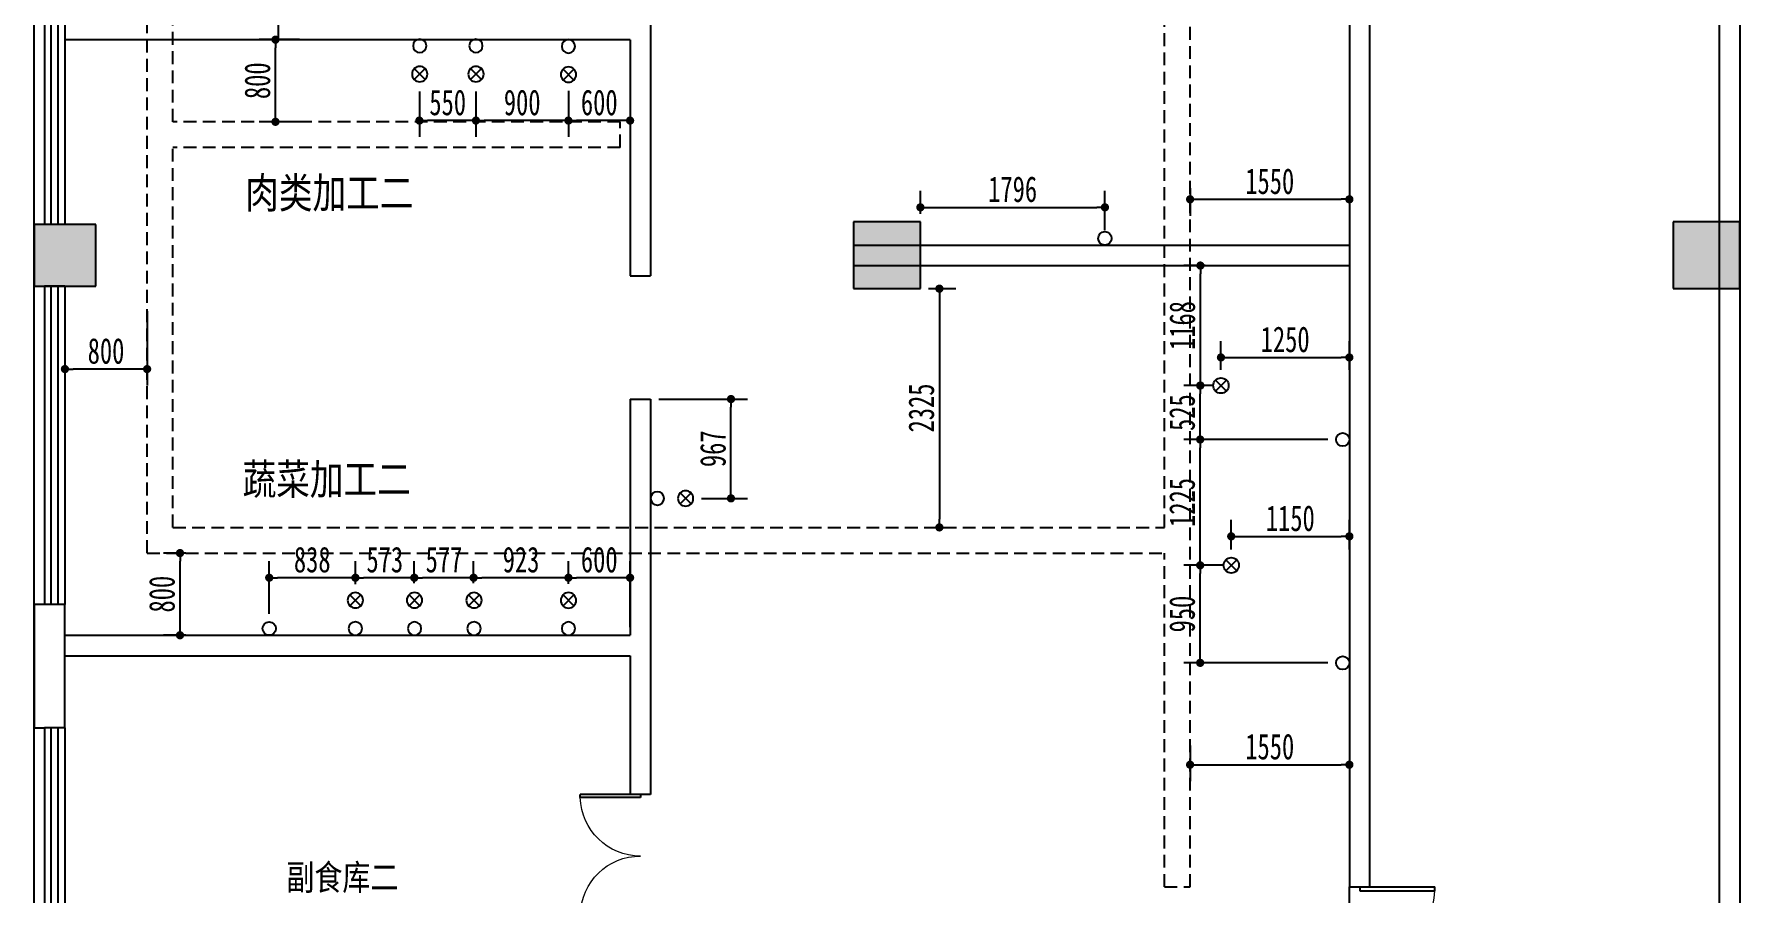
# Model space of a CAD drawing. Header units: inches. Extents: x 871252 to 1312932, y -88801 to 86720.
# Drawn here: x 1223702 to 1240302, y -56067 to -47694 of the extents above; entities that cross this region are included whole.
import ezdxf

# ---------------------------------------------------------------- set-up
doc = ezdxf.new("R2010")
doc.units = ezdxf.units.IN
doc.header["$MEASUREMENT"] = 0
doc.linetypes.add('HIDDEN', pattern=[0.375, 0.25, -0.125])
for name, color, linetype in [('COLUMN', 6, 'Continuous'), ('PUB_HATCH', 8, 'Continuous'), ('PUB_TEXT', 151, 'Continuous'), ('WALL', 7, 'Continuous'), ('WINDOW', 3, 'Continuous'), ('ZUOWEI', 251, 'Continuous'), ('供排水', 4, 'Continuous'), ('电位', 1, 'Continuous')]:
    doc.layers.add(name, color=color, linetype=linetype)
doc.styles.get("Standard").update_dxf_attribs({"font": '', "width": 0.7, "height": 250})
doc.styles.get('Standard').set_extended_font_data('NSimSun')
doc.dimstyles.new('电路', dxfattribs={"dimscale": 80, "dimtxt": 2.5, "dimasz": 1, "dimexe": 2, "dimexo": 1, "dimtad": 1, "dimdec": 0, "dimtxsty": 'Standard', "dimblk": 'DOT', "dimcen": 1, "dimclrd": 6, "dimclre": 6, "dimclrt": 6, "dimadec": 0, "dimazin": 0, "dimtfac": 1, "dimtdec": 0, "dimtmove": 0, "dimatfit": 3, "dimfxl": 0, "dimarcsym": 0})

# ---------------------------------------------------------------- blocks, each defined once
blk = doc.blocks.new('$DorLib2D$00000002')
for p, q in [((-0.5, 0), (-0.5, 0.4875)), ((-0.475, 0.4875), (-0.5, 0.4875)), ((-0.475, 0), (-0.475, 0.4875)), ((0.475, 0), (0.475, 0.4875)), ((0.475, 0.4875), (0.5, 0.4875)), ((0.5, 0), (0.5, 0.4875)), ((-0.5, 0), (-0.475, 0)), ((0.5, 0), (0.475, 0))]:
    blk.add_line(p, q)
at = {"lineweight": 13}
for centre, start, end in [((-0.4875, 0), 0, 88.53072), ((0.4875, 0), 91.46928, 180)]:
    blk.add_arc(centre, 0.4875, start, end, dxfattribs=at)
blk = doc.blocks.new('$TCHSYS$WIN2D')
for p, q in [((-0.5, 0.5), (0.5, 0.5)), ((-0.5, 0.5), (-0.5, -0.5)), ((0.5, 0.5), (0.5, -0.5)), ((0.5, 0.1667), (-0.5, 0.1667)), ((0.5, -0.1667), (-0.5, -0.1667)), ((-0.5, -0.5), (0.5, -0.5))]:
    blk.add_line(p, q)
blk = doc.blocks.new('A$C4B041D0B')
at = {"layer": '供排水', "color": 14}
for p, q in [((393, 128), (287, 22)), ((287, 128), (393, 22))]:
    blk.add_line(p, q, dxfattribs=at)
at = {"layer": '供排水'}
for centre, radius in [((65, 75), 65.2), ((340, 75), 75)]:
    blk.add_circle(centre, radius, dxfattribs=at)
blk = doc.blocks.new('A$C561D5FAB')
at = {"layer": '供排水', "color": 14}
for p, q in [((128, 22), (22, 128)), ((128, 128), (22, 22))]:
    blk.add_line(p, q, dxfattribs=at)
at = {"layer": '供排水'}
blk.add_circle((75, 75), 75, dxfattribs=at)
blk = doc.blocks.new('_DOT')
at = {"color": 0, "linetype": 'ByBlock'}
blk.add_line((-0.5, 0), (-1, 0), dxfattribs=at)
at = {"color": 0, "linetype": 'ByBlock', "const_width": 0.5}
blk.add_lwpolyline([(-0.25, 0, 1), (0.25, 0, 1)], format="xyb", close=True, dxfattribs=at)
blk = doc.blocks.new('*D342')
at = {"layer": 'Defpoints', "color": 0, "transparency": 16777216}
for p in [(1229502, -47748), (1228902, -48168), (1228902, -48536)]:
    blk.add_point(p, dxfattribs=at)
at = {"layer": '电位', "color": 6, "lineweight": -2, "transparency": 16777216}
for p, q in [((1229502, -48056), (1229502, -48696)), ((1228902, -48248), (1228902, -48696)), ((1229422, -48536), (1228982, -48536))]:
    blk.add_line(p, q, dxfattribs=at)
at = {"layer": '电位', "color": 6, "lineweight": -2, "transparency": 16777216, "xscale": 80, "yscale": 80, "zscale": 80, "rotation": 180}
blk.add_blockref('_DOT', (1228902, -48536), dxfattribs=at)
at = {"layer": '电位', "color": 6, "lineweight": -2, "transparency": 16777216, "xscale": 80, "yscale": 80, "zscale": 80}
blk.add_blockref('_DOT', (1229502, -48536), dxfattribs=at)
at = {"layer": '电位', "color": 6, "transparency": 16777216, "insert": (1229202, -48361), "char_height": 250, "attachment_point": 5}
blk.add_mtext('600', dxfattribs=at)
blk = doc.blocks.new('*D343')
at = {"layer": 'Defpoints', "color": 0, "transparency": 16777216}
for p in [(1228002, -48173), (1228902, -48168), (1228002, -48536)]:
    blk.add_point(p, dxfattribs=at)
at = {"layer": '电位', "color": 6, "lineweight": -2, "transparency": 16777216}
for p, q in [((1228002, -48253), (1228002, -48696)), ((1228902, -48248), (1228902, -48696)), ((1228822, -48536), (1228082, -48536))]:
    blk.add_line(p, q, dxfattribs=at)
at = {"layer": '电位', "color": 6, "lineweight": -2, "transparency": 16777216, "xscale": 80, "yscale": 80, "zscale": 80, "rotation": 180}
blk.add_blockref('_DOT', (1228002, -48536), dxfattribs=at)
at = {"layer": '电位', "color": 6, "lineweight": -2, "transparency": 16777216, "xscale": 80, "yscale": 80, "zscale": 80}
blk.add_blockref('_DOT', (1228902, -48536), dxfattribs=at)
at = {"layer": '电位', "color": 6, "transparency": 16777216, "insert": (1228452, -48361), "char_height": 250, "attachment_point": 5}
blk.add_mtext('900', dxfattribs=at)
blk = doc.blocks.new('*D344')
at = {"layer": 'Defpoints', "color": 0, "transparency": 16777216}
for p in [(1227452, -48173), (1228002, -48173), (1227452, -48536)]:
    blk.add_point(p, dxfattribs=at)
at = {"layer": '电位', "color": 6, "lineweight": -2, "transparency": 16777216}
for p, q in [((1227452, -48253), (1227452, -48696)), ((1228002, -48253), (1228002, -48696)), ((1227922, -48536), (1227532, -48536))]:
    blk.add_line(p, q, dxfattribs=at)
at = {"layer": '电位', "color": 6, "lineweight": -2, "transparency": 16777216, "xscale": 80, "yscale": 80, "zscale": 80, "rotation": 180}
blk.add_blockref('_DOT', (1227452, -48536), dxfattribs=at)
at = {"layer": '电位', "color": 6, "lineweight": -2, "transparency": 16777216, "xscale": 80, "yscale": 80, "zscale": 80}
blk.add_blockref('_DOT', (1228002, -48536), dxfattribs=at)
at = {"layer": '电位', "color": 6, "transparency": 16777216, "insert": (1227727, -48361), "char_height": 250, "attachment_point": 5}
blk.add_mtext('550', dxfattribs=at)
blk = doc.blocks.new('*D345')
at = {"layer": 'Defpoints', "color": 0, "transparency": 16777216}
for p in [(1226051, -47748), (1226364, -47748), (1226364, -48548)]:
    blk.add_point(p, dxfattribs=at)
at = {"layer": '电位', "color": 6, "lineweight": -2, "transparency": 16777216}
for p, q in [((1226284, -47748), (1225891, -47748)), ((1226051, -48468), (1226051, -47828)), ((1226284, -48548), (1225891, -48548))]:
    blk.add_line(p, q, dxfattribs=at)
at = {"layer": '电位', "color": 6, "lineweight": -2, "transparency": 16777216, "xscale": 80, "yscale": 80, "zscale": 80}
for p, rotation in [((1226051, -47748), 90), ((1226051, -48548), 270)]:
    blk.add_blockref('_DOT', p, dxfattribs=dict(at, rotation=rotation))
at = {"layer": '电位', "color": 6, "transparency": 16777216, "insert": (1225876, -48148), "char_height": 250, "attachment_point": 5, "rotation": 90}
blk.add_mtext('800', dxfattribs=at)
blk = doc.blocks.new('*D346')
at = {"layer": 'Defpoints', "color": 0, "transparency": 16777216}
for p in [(1224002, -50363), (1224802, -50311), (1224002, -50956)]:
    blk.add_point(p, dxfattribs=at)
at = {"layer": '电位', "color": 6, "lineweight": -2, "transparency": 16777216}
for p, q in [((1224002, -50443), (1224002, -51116)), ((1224802, -50391), (1224802, -51116)), ((1224722, -50956), (1224082, -50956))]:
    blk.add_line(p, q, dxfattribs=at)
at = {"layer": '电位', "color": 6, "lineweight": -2, "transparency": 16777216, "xscale": 80, "yscale": 80, "zscale": 80, "rotation": 180}
blk.add_blockref('_DOT', (1224002, -50956), dxfattribs=at)
at = {"layer": '电位', "color": 6, "lineweight": -2, "transparency": 16777216, "xscale": 80, "yscale": 80, "zscale": 80}
blk.add_blockref('_DOT', (1224802, -50956), dxfattribs=at)
at = {"layer": '电位', "color": 6, "transparency": 16777216, "insert": (1224402, -50781), "char_height": 250, "attachment_point": 5}
blk.add_mtext('800', dxfattribs=at)
blk = doc.blocks.new('*D347')
at = {"layer": 'Defpoints', "color": 0, "transparency": 16777216}
for p in [(1228902, -52988), (1228902, -53128), (1229502, -53548)]:
    blk.add_point(p, dxfattribs=at)
at = {"layer": '电位', "color": 6, "lineweight": -2, "transparency": 16777216}
for p, q in [((1228902, -53048), (1228902, -52828)), ((1229502, -53468), (1229502, -52828)), ((1229422, -52988), (1228982, -52988))]:
    blk.add_line(p, q, dxfattribs=at)
at = {"layer": '电位', "color": 6, "lineweight": -2, "transparency": 16777216, "xscale": 80, "yscale": 80, "zscale": 80, "rotation": 180}
blk.add_blockref('_DOT', (1228902, -52988), dxfattribs=at)
at = {"layer": '电位', "color": 6, "lineweight": -2, "transparency": 16777216, "xscale": 80, "yscale": 80, "zscale": 80}
blk.add_blockref('_DOT', (1229502, -52988), dxfattribs=at)
at = {"layer": '电位', "color": 6, "transparency": 16777216, "insert": (1229202, -52813), "char_height": 250, "attachment_point": 5}
blk.add_mtext('600', dxfattribs=at)
blk = doc.blocks.new('*D348')
at = {"layer": 'Defpoints', "color": 0, "transparency": 16777216}
for p in [(1227979, -52988), (1227979, -53122), (1228902, -53128)]:
    blk.add_point(p, dxfattribs=at)
at = {"layer": '电位', "color": 6, "lineweight": -2, "transparency": 16777216}
for p, q in [((1227979, -53042), (1227979, -52828)), ((1228902, -53048), (1228902, -52828)), ((1228822, -52988), (1228059, -52988))]:
    blk.add_line(p, q, dxfattribs=at)
at = {"layer": '电位', "color": 6, "lineweight": -2, "transparency": 16777216, "xscale": 80, "yscale": 80, "zscale": 80, "rotation": 180}
blk.add_blockref('_DOT', (1227979, -52988), dxfattribs=at)
at = {"layer": '电位', "color": 6, "lineweight": -2, "transparency": 16777216, "xscale": 80, "yscale": 80, "zscale": 80}
blk.add_blockref('_DOT', (1228902, -52988), dxfattribs=at)
at = {"layer": '电位', "color": 6, "transparency": 16777216, "insert": (1228441, -52813), "char_height": 250, "attachment_point": 5}
blk.add_mtext('923', dxfattribs=at)
blk = doc.blocks.new('*D349')
at = {"layer": 'Defpoints', "color": 0, "transparency": 16777216}
for p in [(1227402, -52988), (1227402, -53122), (1227979, -53122)]:
    blk.add_point(p, dxfattribs=at)
at = {"layer": '电位', "color": 6, "lineweight": -2, "transparency": 16777216}
for p, q in [((1227402, -53042), (1227402, -52828)), ((1227979, -53042), (1227979, -52828)), ((1227899, -52988), (1227482, -52988))]:
    blk.add_line(p, q, dxfattribs=at)
at = {"layer": '电位', "color": 6, "lineweight": -2, "transparency": 16777216, "xscale": 80, "yscale": 80, "zscale": 80, "rotation": 180}
blk.add_blockref('_DOT', (1227402, -52988), dxfattribs=at)
at = {"layer": '电位', "color": 6, "lineweight": -2, "transparency": 16777216, "xscale": 80, "yscale": 80, "zscale": 80}
blk.add_blockref('_DOT', (1227979, -52988), dxfattribs=at)
at = {"layer": '电位', "color": 6, "transparency": 16777216, "insert": (1227691, -52813), "char_height": 250, "attachment_point": 5}
blk.add_mtext('577', dxfattribs=at)
blk = doc.blocks.new('*D350')
at = {"layer": 'Defpoints', "color": 0, "transparency": 16777216}
for p in [(1226829, -52988), (1226829, -53130), (1227402, -53122)]:
    blk.add_point(p, dxfattribs=at)
at = {"layer": '电位', "color": 6, "lineweight": -2, "transparency": 16777216}
for p, q in [((1226829, -53050), (1226829, -52828)), ((1227402, -53042), (1227402, -52828)), ((1227322, -52988), (1226909, -52988))]:
    blk.add_line(p, q, dxfattribs=at)
at = {"layer": '电位', "color": 6, "lineweight": -2, "transparency": 16777216, "xscale": 80, "yscale": 80, "zscale": 80, "rotation": 180}
blk.add_blockref('_DOT', (1226829, -52988), dxfattribs=at)
at = {"layer": '电位', "color": 6, "lineweight": -2, "transparency": 16777216, "xscale": 80, "yscale": 80, "zscale": 80}
blk.add_blockref('_DOT', (1227402, -52988), dxfattribs=at)
at = {"layer": '电位', "color": 6, "transparency": 16777216, "insert": (1227115, -52813), "char_height": 250, "attachment_point": 5}
blk.add_mtext('573', dxfattribs=at)
blk = doc.blocks.new('*D351')
at = {"layer": 'Defpoints', "color": 0, "transparency": 16777216}
for p in [(1225990, -52988), (1226829, -53130), (1225990, -53418)]:
    blk.add_point(p, dxfattribs=at)
at = {"layer": '电位', "color": 6, "lineweight": -2, "transparency": 16777216}
for p, q in [((1225990, -53338), (1225990, -52828)), ((1226829, -53050), (1226829, -52828)), ((1226749, -52988), (1226070, -52988))]:
    blk.add_line(p, q, dxfattribs=at)
at = {"layer": '电位', "color": 6, "lineweight": -2, "transparency": 16777216, "xscale": 80, "yscale": 80, "zscale": 80, "rotation": 180}
blk.add_blockref('_DOT', (1225990, -52988), dxfattribs=at)
at = {"layer": '电位', "color": 6, "lineweight": -2, "transparency": 16777216, "xscale": 80, "yscale": 80, "zscale": 80}
blk.add_blockref('_DOT', (1226829, -52988), dxfattribs=at)
at = {"layer": '电位', "color": 6, "transparency": 16777216, "insert": (1226409, -52813), "char_height": 250, "attachment_point": 5}
blk.add_mtext('838', dxfattribs=at)
blk = doc.blocks.new('*D352')
at = {"layer": 'Defpoints', "color": 0, "transparency": 16777216}
for p in [(1225122, -52748), (1225258, -52748), (1225258, -53548)]:
    blk.add_point(p, dxfattribs=at)
at = {"layer": '电位', "color": 6, "lineweight": -2, "transparency": 16777216}
for p, q in [((1225178, -52748), (1224962, -52748)), ((1225122, -53468), (1225122, -52828)), ((1225178, -53548), (1224962, -53548))]:
    blk.add_line(p, q, dxfattribs=at)
at = {"layer": '电位', "color": 6, "lineweight": -2, "transparency": 16777216, "xscale": 80, "yscale": 80, "zscale": 80}
for p, rotation in [((1225122, -52748), 90), ((1225122, -53548), 270)]:
    blk.add_blockref('_DOT', p, dxfattribs=dict(at, rotation=rotation))
at = {"layer": '电位', "color": 6, "transparency": 16777216, "insert": (1224947, -53148), "char_height": 250, "attachment_point": 5, "rotation": 90}
blk.add_mtext('800', dxfattribs=at)
blk = doc.blocks.new('*D358')
at = {"layer": 'Defpoints', "color": 0, "transparency": 16777216}
for p in [(1234123, -49381), (1232327, -49523), (1234123, -49683)]:
    blk.add_point(p, dxfattribs=at)
at = {"layer": '电位', "color": 6, "lineweight": -2, "transparency": 16777216}
for p, q in [((1232327, -49443), (1232327, -49221)), ((1234123, -49603), (1234123, -49221)), ((1232407, -49381), (1234043, -49381))]:
    blk.add_line(p, q, dxfattribs=at)
at = {"layer": '电位', "color": 6, "lineweight": -2, "transparency": 16777216, "xscale": 80, "yscale": 80, "zscale": 80, "rotation": 180}
blk.add_blockref('_DOT', (1232327, -49381), dxfattribs=at)
at = {"layer": '电位', "color": 6, "lineweight": -2, "transparency": 16777216, "xscale": 80, "yscale": 80, "zscale": 80}
blk.add_blockref('_DOT', (1234123, -49381), dxfattribs=at)
at = {"layer": '电位', "color": 6, "transparency": 16777216, "insert": (1233225, -49206), "char_height": 250, "attachment_point": 5}
blk.add_mtext('1796', dxfattribs=at)
blk = doc.blocks.new('*D361')
at = {"layer": 'Defpoints', "color": 0, "transparency": 16777216}
for p in [(1234952, -49113), (1236502, -49113), (1236502, -49303)]:
    blk.add_point(p, dxfattribs=at)
at = {"layer": '电位', "color": 6, "lineweight": -2, "transparency": 16777216}
for p, q in [((1234952, -49193), (1234952, -49463)), ((1236502, -49193), (1236502, -49463)), ((1235032, -49303), (1236422, -49303))]:
    blk.add_line(p, q, dxfattribs=at)
at = {"layer": '电位', "color": 6, "lineweight": -2, "transparency": 16777216, "xscale": 80, "yscale": 80, "zscale": 80, "rotation": 180}
blk.add_blockref('_DOT', (1234952, -49303), dxfattribs=at)
at = {"layer": '电位', "color": 6, "lineweight": -2, "transparency": 16777216, "xscale": 80, "yscale": 80, "zscale": 80}
blk.add_blockref('_DOT', (1236502, -49303), dxfattribs=at)
at = {"layer": '电位', "color": 6, "transparency": 16777216, "insert": (1235727, -49128), "char_height": 250, "attachment_point": 5}
blk.add_mtext('1550', dxfattribs=at)
blk = doc.blocks.new('*D362')
at = {"layer": 'Defpoints', "color": 0, "transparency": 16777216}
for p in [(1235050, -52867), (1235352, -52867), (1236372, -53817)]:
    blk.add_point(p, dxfattribs=at)
at = {"layer": '电位', "color": 6, "lineweight": -2, "transparency": 16777216}
for p, q in [((1235272, -52867), (1234890, -52867)), ((1235050, -53737), (1235050, -52947)), ((1236292, -53817), (1234890, -53817))]:
    blk.add_line(p, q, dxfattribs=at)
at = {"layer": '电位', "color": 6, "lineweight": -2, "transparency": 16777216, "xscale": 80, "yscale": 80, "zscale": 80}
for p, rotation in [((1235050, -52867), 90), ((1235050, -53817), 270)]:
    blk.add_blockref('_DOT', p, dxfattribs=dict(at, rotation=rotation))
at = {"layer": '电位', "color": 6, "transparency": 16777216, "insert": (1234875, -53342), "char_height": 250, "attachment_point": 5, "rotation": 90}
blk.add_mtext('950', dxfattribs=at)
blk = doc.blocks.new('*D363')
at = {"layer": 'Defpoints', "color": 0, "transparency": 16777216}
for p in [(1235050, -51642), (1236372, -51642), (1235352, -52867)]:
    blk.add_point(p, dxfattribs=at)
at = {"layer": '电位', "color": 6, "lineweight": -2, "transparency": 16777216}
for p, q in [((1236292, -51642), (1234890, -51642)), ((1235050, -52787), (1235050, -51722)), ((1235272, -52867), (1234890, -52867))]:
    blk.add_line(p, q, dxfattribs=at)
at = {"layer": '电位', "color": 6, "lineweight": -2, "transparency": 16777216, "xscale": 80, "yscale": 80, "zscale": 80}
for p, rotation in [((1235050, -51642), 90), ((1235050, -52867), 270)]:
    blk.add_blockref('_DOT', p, dxfattribs=dict(at, rotation=rotation))
at = {"layer": '电位', "color": 6, "transparency": 16777216, "insert": (1234875, -52255), "char_height": 250, "attachment_point": 5, "rotation": 90}
blk.add_mtext('1225', dxfattribs=at)
blk = doc.blocks.new('*D364')
at = {"layer": 'Defpoints', "color": 0, "transparency": 16777216}
for p in [(1235050, -51117), (1235252, -51117), (1236372, -51642)]:
    blk.add_point(p, dxfattribs=at)
at = {"layer": '电位', "color": 6, "lineweight": -2, "transparency": 16777216}
for p, q in [((1235172, -51117), (1234890, -51117)), ((1235050, -51562), (1235050, -51197)), ((1236292, -51642), (1234890, -51642))]:
    blk.add_line(p, q, dxfattribs=at)
at = {"layer": '电位', "color": 6, "lineweight": -2, "transparency": 16777216, "xscale": 80, "yscale": 80, "zscale": 80}
for p, rotation in [((1235050, -51117), 90), ((1235050, -51642), 270)]:
    blk.add_blockref('_DOT', p, dxfattribs=dict(at, rotation=rotation))
at = {"layer": '电位', "color": 6, "transparency": 16777216, "insert": (1234875, -51380), "char_height": 250, "attachment_point": 5, "rotation": 90}
blk.add_mtext('525', dxfattribs=at)
blk = doc.blocks.new('*D449')
at = {"layer": 'Defpoints', "color": 0, "transparency": 16777216}
for p in [(1229702, -51248), (1230484, -51248), (1230117, -52215)]:
    blk.add_point(p, dxfattribs=at)
at = {"layer": '电位', "color": 6, "lineweight": -2, "transparency": 16777216}
for p, q in [((1229782, -51248), (1230644, -51248)), ((1230484, -52135), (1230484, -51328)), ((1230197, -52215), (1230644, -52215))]:
    blk.add_line(p, q, dxfattribs=at)
at = {"layer": '电位', "color": 6, "lineweight": -2, "transparency": 16777216, "xscale": 80, "yscale": 80, "zscale": 80}
for p, rotation in [((1230484, -51248), 90), ((1230484, -52215), 270)]:
    blk.add_blockref('_DOT', p, dxfattribs=dict(at, rotation=rotation))
at = {"layer": '电位', "color": 6, "transparency": 16777216, "insert": (1230309, -51732), "char_height": 250, "attachment_point": 5, "rotation": 90}
blk.add_mtext('967', dxfattribs=at)
blk = doc.blocks.new('*D450')
at = {"layer": 'Defpoints', "color": 0, "transparency": 16777216}
for p in [(1236502, -50843), (1235252, -51042), (1236502, -51042)]:
    blk.add_point(p, dxfattribs=at)
at = {"layer": '电位', "color": 6, "lineweight": -2, "transparency": 16777216}
for p, q in [((1235252, -50962), (1235252, -50683)), ((1236502, -50962), (1236502, -50683)), ((1235332, -50843), (1236422, -50843))]:
    blk.add_line(p, q, dxfattribs=at)
at = {"layer": '电位', "color": 6, "lineweight": -2, "transparency": 16777216, "xscale": 80, "yscale": 80, "zscale": 80, "rotation": 180}
blk.add_blockref('_DOT', (1235252, -50843), dxfattribs=at)
at = {"layer": '电位', "color": 6, "lineweight": -2, "transparency": 16777216, "xscale": 80, "yscale": 80, "zscale": 80}
blk.add_blockref('_DOT', (1236502, -50843), dxfattribs=at)
at = {"layer": '电位', "color": 6, "transparency": 16777216, "insert": (1235877, -50668), "char_height": 250, "attachment_point": 5}
blk.add_mtext('1250', dxfattribs=at)
blk = doc.blocks.new('*D451')
at = {"layer": 'Defpoints', "color": 0, "transparency": 16777216}
for p in [(1236502, -52585), (1235352, -52792), (1236502, -52792)]:
    blk.add_point(p, dxfattribs=at)
at = {"layer": '电位', "color": 6, "lineweight": -2, "transparency": 16777216}
for p, q in [((1235352, -52712), (1235352, -52425)), ((1236502, -52712), (1236502, -52425)), ((1235432, -52585), (1236422, -52585))]:
    blk.add_line(p, q, dxfattribs=at)
at = {"layer": '电位', "color": 6, "lineweight": -2, "transparency": 16777216, "xscale": 80, "yscale": 80, "zscale": 80, "rotation": 180}
blk.add_blockref('_DOT', (1235352, -52585), dxfattribs=at)
at = {"layer": '电位', "color": 6, "lineweight": -2, "transparency": 16777216, "xscale": 80, "yscale": 80, "zscale": 80}
blk.add_blockref('_DOT', (1236502, -52585), dxfattribs=at)
at = {"layer": '电位', "color": 6, "transparency": 16777216, "insert": (1235927, -52410), "char_height": 250, "attachment_point": 5}
blk.add_mtext('1150', dxfattribs=at)
blk = doc.blocks.new('*D452')
at = {"layer": 'Defpoints', "color": 0, "transparency": 16777216}
for p in [(1235052, -49948), (1235177, -49948), (1235177, -51116)]:
    blk.add_point(p, dxfattribs=at)
at = {"layer": '电位', "color": 6, "lineweight": -2, "transparency": 16777216}
for p, q in [((1235097, -49948), (1234892, -49948)), ((1235052, -51036), (1235052, -50028)), ((1235097, -51116), (1234892, -51116))]:
    blk.add_line(p, q, dxfattribs=at)
at = {"layer": '电位', "color": 6, "lineweight": -2, "transparency": 16777216, "xscale": 80, "yscale": 80, "zscale": 80}
for p, rotation in [((1235052, -49948), 90), ((1235052, -51116), 270)]:
    blk.add_blockref('_DOT', p, dxfattribs=dict(at, rotation=rotation))
at = {"layer": '电位', "color": 6, "transparency": 16777216, "insert": (1234877, -50532), "char_height": 250, "attachment_point": 5, "rotation": 90}
blk.add_mtext('1168', dxfattribs=at)
blk = doc.blocks.new('*D453')
at = {"layer": 'Defpoints', "color": 0, "transparency": 16777216}
for p in [(1234952, -54543), (1236502, -54543), (1236502, -54809)]:
    blk.add_point(p, dxfattribs=at)
at = {"layer": '电位', "color": 6, "lineweight": -2, "transparency": 16777216}
for p, q in [((1234952, -54623), (1234952, -54969)), ((1236502, -54623), (1236502, -54969)), ((1235032, -54809), (1236422, -54809))]:
    blk.add_line(p, q, dxfattribs=at)
at = {"layer": '电位', "color": 6, "lineweight": -2, "transparency": 16777216, "xscale": 80, "yscale": 80, "zscale": 80, "rotation": 180}
blk.add_blockref('_DOT', (1234952, -54809), dxfattribs=at)
at = {"layer": '电位', "color": 6, "lineweight": -2, "transparency": 16777216, "xscale": 80, "yscale": 80, "zscale": 80}
blk.add_blockref('_DOT', (1236502, -54809), dxfattribs=at)
at = {"layer": '电位', "color": 6, "transparency": 16777216, "insert": (1235727, -54634), "char_height": 250, "attachment_point": 5}
blk.add_mtext('1550', dxfattribs=at)
blk = doc.blocks.new('*D454')
at = {"layer": 'Defpoints', "color": 0, "transparency": 16777216}
for p in [(1232327, -50173), (1232327, -52498), (1232512, -52498)]:
    blk.add_point(p, dxfattribs=at)
at = {"layer": '电位', "color": 6, "lineweight": -2, "transparency": 16777216}
for p, q in [((1232407, -50173), (1232672, -50173)), ((1232512, -50253), (1232512, -52418)), ((1232407, -52498), (1232672, -52498))]:
    blk.add_line(p, q, dxfattribs=at)
at = {"layer": '电位', "color": 6, "lineweight": -2, "transparency": 16777216, "xscale": 80, "yscale": 80, "zscale": 80}
for p, rotation in [((1232512, -50173), 90), ((1232512, -52498), 270)]:
    blk.add_blockref('_DOT', p, dxfattribs=dict(at, rotation=rotation))
at = {"layer": '电位', "color": 6, "transparency": 16777216, "insert": (1232337, -51335), "char_height": 250, "attachment_point": 5, "rotation": 90}
blk.add_mtext('2325', dxfattribs=at)

msp = doc.modelspace()

# ---------------------------------------------------------------- hatches: boundary and pattern name
at = {"layer": 'PUB_HATCH'}
for points in [[(1224302.2, -50148.3), (1224302.2, -49548.3), (1223702.2, -49548.3), (1223702.2, -50148.3)], [(1232327.2, -50172.9), (1232327.2, -49522.9), (1231677.2, -49522.9), (1231677.2, -50172.9)], [(1240302.2, -50172.9), (1240302.2, -49522.9), (1239652.2, -49522.9), (1239652.2, -50172.9)]]:
    msp.add_hatch(color=256, dxfattribs=at).paths.add_polyline_path(points)

# ---------------------------------------------------------------- linework, layer by layer
msp.add_lwpolyline([(1223702.2, -65498.3), (1223702.2, -41548.3)])
at = {"layer": 'COLUMN'}
for p, q in [((1224302.2, -49548.3), (1223702.2, -49548.3)), ((1223702.2, -49548.3), (1223702.2, -50148.3)), ((1224302.2, -50148.3), (1224302.2, -49548.3)), ((1232327.2, -49522.9), (1231677.2, -49522.9)), ((1231677.2, -49522.9), (1231677.2, -50172.9)), ((1232327.2, -50172.9), (1232327.2, -49522.9)), ((1240302.2, -49522.9), (1239652.2, -49522.9)), ((1239652.2, -49522.9), (1239652.2, -50172.9)), ((1240302.2, -50172.9), (1240302.2, -49522.9)), ((1223702.2, -50148.3), (1224302.2, -50148.3)), ((1231677.2, -50172.9), (1232327.2, -50172.9)), ((1239652.2, -50172.9), (1240302.2, -50172.9)), ((1223802.2, -53248.3), (1223702.2, -53248.3)), ((1223702.2, -53248.3), (1223702.2, -54448.3)), ((1224002.2, -54448.3), (1224002.2, -53248.3)), ((1223702.2, -54448.3), (1223802.2, -54448.3))]:
    msp.add_line(p, q, dxfattribs=at)
at = {"layer": 'WALL'}
for p, q in [((1236502.2, -43698.3), (1236502.2, -55998.3)), ((1236702.2, -55998.3), (1236702.2, -43698.3)), ((1229702.2, -46148.3), (1229702.2, -50048.3)), ((1226079.8, -47748.3), (1226079.8, -47548.3)), ((1229502.2, -47748.3), (1224002.2, -47748.3)), ((1229502.2, -47748.3), (1229502.2, -50048.3)), ((1229702.2, -49748.3), (1229702.2, -50048.3)), ((1231677.2, -49748.3), (1236502.2, -49748.3)), ((1231677.2, -49948.3), (1236502.2, -49948.3)), ((1229502.2, -50048.3), (1229702.2, -50048.3)), ((1229502.2, -51248.3), (1229702.2, -51248.3)), ((1229502.2, -51248.3), (1229502.2, -53548.3)), ((1229702.2, -51248.3), (1229702.2, -52883.3)), ((1229702.2, -51248.3), (1229702.2, -55098.3)), ((1224002.2, -53548.3), (1229502.2, -53548.3)), ((1224002.2, -53748.3), (1229502.2, -53748.3)), ((1229502.2, -53748.3), (1229502.2, -55098.3)), ((1229702.2, -55098.3), (1229502.2, -55098.3)), ((1236502.2, -55998.3), (1236702.2, -55998.3))]:
    msp.add_line(p, q, dxfattribs=at)
at = {"layer": 'WINDOW'}
msp.add_line((1236502.2, -57498.3), (1236502.2, -55998.3), dxfattribs=at)
at = {"layer": 'ZUOWEI', "color": 4}
for p, q in [((1240302.2, -38009), (1240302.2, -63575.5)), ((1240102.2, -38209), (1240102.2, -63575.5))]:
    msp.add_line(p, q, dxfattribs=at)
at = {"layer": '供排水', "linetype": 'HIDDEN', "ltscale": 500}
for p, q in [((1224802.2, -52748.1), (1224802.2, -42548.4)), ((1234952.2, -55998.8), (1234952.2, -42548.4)), ((1234702.2, -52498.1), (1234702.2, -42798.4)), ((1225052.2, -48548.3), (1225052.2, -46748.3)), ((1229406.1, -48548.3), (1225052.2, -48548.3)), ((1229406.1, -48798.3), (1229406.1, -48548.3)), ((1225052.2, -52498.1), (1225052.2, -48798.3)), ((1229406.1, -48798.3), (1225052.2, -48798.3)), ((1225052.2, -52498.1), (1234702.2, -52498.1)), ((1224802.2, -52748.1), (1234702.2, -52748.1)), ((1234702.2, -55998.8), (1234702.2, -52748.1)), ((1234702.2, -55998.8), (1234952.2, -55998.8))]:
    msp.add_line(p, q, dxfattribs=at)
at = {"layer": '供排水'}
for centre in [(1234122.8, -49683.1), (1236437, -51642.1), (1225990.2, -53483.1), (1236437, -53817.1)]:
    msp.add_circle(centre, 65.2, dxfattribs=at)

# ---------------------------------------------------------------- block references
at = {"layer": 'WINDOW'}
for name, p, xscale, yscale, zscale, rotation in [('$TCHSYS$WIN2D', (1223902.2, -47848.3), -3400, -200, -3400, 90), ('$TCHSYS$WIN2D', (1223902.2, -51698.3), -3100, -200, -3100, 90), ('$TCHSYS$WIN2D', (1223902.2, -55998.3), -3100, -200, -3100, 90), ('$DorLib2D$00000002', (1229602.2, -55698.3), 1199.999999996415, -1199.999999996391, -1199.999999996401, 269.9971863266044), ('$DorLib2D$00000002', (1236602.2, -56748.3), -1500, -1500, -1500, 90)]:
    msp.add_blockref(name, p, dxfattribs=dict(at, xscale=xscale, yscale=yscale, zscale=zscale, rotation=rotation))
at = {"layer": '供排水', "xscale": -1}
for p, rotation in [((1227529.9, -47743.3), 90), ((1228077.1, -47743.3), 90), ((1228977.2, -47748.3), 90), ((1229702.2, -52140.4), 180), ((1226753.2, -53547.5), 270), ((1227329.4, -53547.5), 270), ((1227908.1, -53547.5), 270), ((1228827.2, -53548.3), 270)]:
    msp.add_blockref('A$C4B041D0B', p, dxfattribs=dict(at, rotation=rotation))
at = {"layer": '电位'}
for p in [(1235177.2, -51192.1), (1235277.2, -52942.1)]:
    msp.add_blockref('A$C561D5FAB', p, dxfattribs=at)

# ---------------------------------------------------------------- texts
at = {"layer": 'PUB_TEXT', "width": 0.8}
for s, height, p in [('肉类加工二', 300, (1225756.6, -49389.6)), ('蔬菜加工二', 300, (1225730.6, -52178.6)), ('副食库二', 250, (1226156.8, -56029.9))]:
    msp.add_text(s, height=height, dxfattribs=at).set_placement(p)

# ---------------------------------------------------------------- dimensions: what is measured, and where the dimension line sits
at = {"layer": '电位', "color": 1}
for base, p1, p2, override, picture, middle in [((1226051, -47748.3), (1226364.3, -48548.3), (1226364.3, -47748.3), {"dimfxl": 6, "dimfxlon": 1}, '*D345', (1225876, -48148.3)), ((1235049.6, -51117.1), (1236371.8, -51642.1), (1235252.2, -51117.1), {"dimtmove": 1, "dimfxl": 6, "dimfxlon": 1}, '*D364', (1234874.6, -51379.6)), ((1235049.6, -51642.1), (1235352.2, -52867.1), (1236371.8, -51642.1), {"dimtmove": 1, "dimfxl": 6, "dimfxlon": 1}, '*D363', (1234874.6, -52254.6)), ((1225122.2, -52748.1), (1225258.2, -53548.3), (1225258.2, -52748.1), {"dimfxl": 6, "dimfxlon": 1}, '*D352', (1224947.2, -53148.2)), ((1235049.6, -52867.1), (1236371.8, -53817.1), (1235352.2, -52867.1), {"dimtmove": 1, "dimfxl": 6, "dimfxlon": 1}, '*D362', (1234874.6, -53342.1))]:
    dim = msp.add_linear_dim(base=base, p1=p1, p2=p2, angle=90, dimstyle='电路', override=override, dxfattribs=at)
    dim.commit()
    dim.dimension.update_dxf_attribs({"geometry": picture, "text_midpoint": middle})
for base, p1, p2, override, picture, middle in [((1228902.2, -48535.8), (1229502.2, -47748.3), (1228902.2, -48168.3), {"dimfxl": 6, "dimfxlon": 1}, '*D342', (1229202.2, -48360.8)), ((1227452.1, -48535.8), (1228002.1, -48173.3), (1227452.1, -48173.3), {"dimtmove": 1, "dimfxl": 6, "dimfxlon": 1}, '*D344', (1227727.1, -48360.8)), ((1228002.1, -48535.8), (1228902.2, -48168.3), (1228002.1, -48173.3), {"dimtmove": 1, "dimfxl": 6, "dimfxlon": 1}, '*D343', (1228452.1, -48360.8)), ((1236502.2, -49302.8), (1234952.2, -49112.7), (1236502.2, -49112.7), {"dimfxl": 6, "dimfxlon": 1}, '*D361', (1235727.2, -49127.8)), ((1234122.8, -49380.8), (1232327.2, -49522.9), (1234122.8, -49683.1), {"dimfxl": 6, "dimfxlon": 1}, '*D358', (1233225, -49205.8)), ((1224002.2, -50956), (1224802.2, -50311.5), (1224002.2, -50363.2), {"dimfxl": 6, "dimfxlon": 1}, '*D346', (1224402.2, -50781)), ((1225990.2, -52987.6), (1226828.6, -53129.6), (1225990.2, -53417.9), {"dimtmove": 1, "dimfxl": 6, "dimfxlon": 1}, '*D351', (1226409.4, -52812.6)), ((1226828.5891, -52987.6263), (1227402.0866, -53122.4891), (1226828.5891, -53129.5604), {"dimtmove": 1, "dimfxl": 6, "dimfxlon": 1}, '*D350', (1227115.3379, -52812.6263)), ((1227402.1, -52987.6), (1227979.1, -53122.5), (1227402.1, -53122.5), {"dimtmove": 1, "dimfxl": 6, "dimfxlon": 1}, '*D349', (1227690.6, -52812.6)), ((1227979.1, -52987.6), (1228902.2, -53128.3), (1227979.1, -53122.5), {"dimtmove": 1, "dimfxl": 6, "dimfxlon": 1}, '*D348', (1228440.6, -52812.6)), ((1228902.2, -52987.6), (1229502.2, -53548.3), (1228902.2, -53128.3), {"dimfxl": 6, "dimfxlon": 1}, '*D347', (1229202.2, -52812.6))]:
    dim = msp.add_linear_dim(base=base, p1=p1, p2=p2, dimstyle='电路', override=override, dxfattribs=at)
    dim.commit()
    dim.dimension.update_dxf_attribs({"geometry": picture, "text_midpoint": middle})
for base, p1, p2, picture, middle in [((1235052.5, -49948.3), (1235177.2, -51116.3), (1235177.2, -49948.3), '*D452', (1234877.5, -50532.3)), ((1232511.8, -52498.1), (1232327.2, -50172.9), (1232327.2, -52498.1), '*D454', (1232336.8, -51335.5)), ((1230483.8, -51248.3), (1230117.2, -52215.4), (1229702.2, -51248.3), '*D449', (1230308.8, -51731.8))]:
    dim = msp.add_linear_dim(base=base, p1=p1, p2=p2, angle=90, dimstyle='电路', dxfattribs=at)
    dim.commit()
    dim.dimension.update_dxf_attribs({"geometry": picture, "text_midpoint": middle})
for base, p1, p2, picture, middle in [((1236502.2, -50843.1), (1235252.2, -51042.1), (1236502.2, -51042.1), '*D450', (1235877.2, -50668.1)), ((1236502.2, -52585), (1235352.2, -52792.1), (1236502.2, -52792.1), '*D451', (1235927.2, -52410)), ((1236502.2, -54808.8), (1234952.2, -54543), (1236502.2, -54543), '*D453', (1235727.2, -54633.8))]:
    dim = msp.add_linear_dim(base=base, p1=p1, p2=p2, dimstyle='电路', dxfattribs=at)
    dim.commit()
    dim.dimension.update_dxf_attribs({"geometry": picture, "text_midpoint": middle})

doc.saveas('drawing.dxf')
